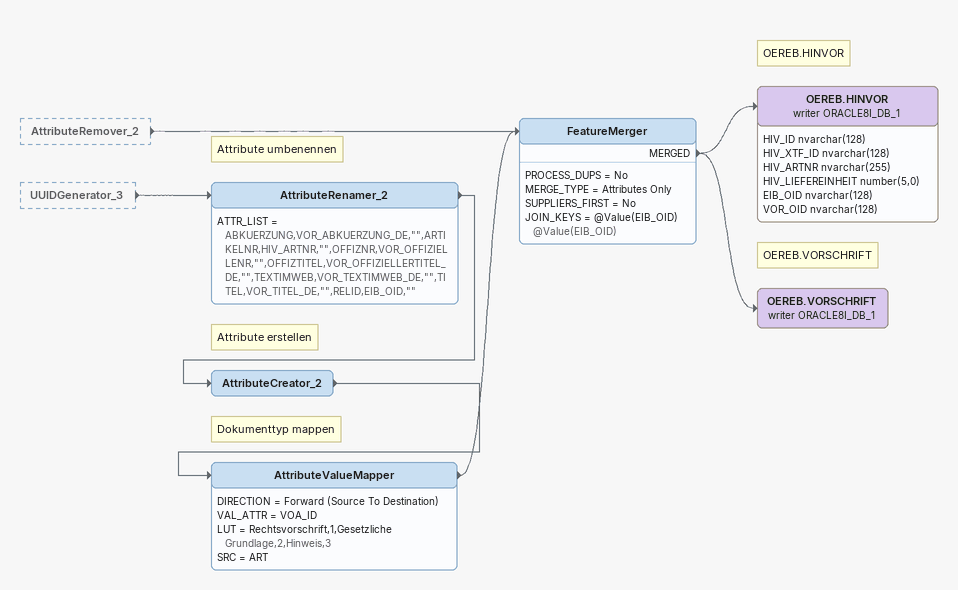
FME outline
AttributeRemover_2 [outside]
    -> FeatureMerger
UUIDGenerator_3 [outside]
    -> AttributeRenamer_2
Note: Attribute umbenennen
AttributeRenamer_2
    ATTR_LIST = ABKUERZUNG,VOR_ABKUERZUNG_DE,"",ARTIKELNR,HIV_ARTNR,"",OFFIZNR,VOR_OFFIZIELLENR,"",OFFIZTITEL,VOR_OFFIZIELLERTITEL_DE,"",TEXTIMWEB,VOR_TEXTIMWEB_DE,"",TITEL,VOR_TITEL_DE,"",RELID,EIB_OID,""
    -> AttributeCreator_2
Note: Attribute erstellen
AttributeCreator_2
    -> AttributeValueMapper
Note: Dokumenttyp mappen
AttributeValueMapper
    DIRECTION = Forward (Source To Destination)
    VAL_ATTR = VOA_ID
    LUT = Rechtsvorschrift,1,Gesetzliche Grundlage,2,Hinweis,3
    SRC = ART
    -> FeatureMerger
FeatureMerger
    PROCESS_DUPS = No
    MERGE_TYPE = Attributes Only
    SUPPLIERS_FIRST = No
    JOIN_KEYS = @Value(EIB_OID) @Value(EIB_OID)
    MERGED -> OEREB.HINVOR (writer ORACLE8I_DB_1)
    MERGED -> OEREB.VORSCHRIFT (writer ORACLE8I_DB_1)
Note: OEREB.HINVOR
OEREB.HINVOR (writer ORACLE8I_DB_1)
    attributes: HIV_ID nvarchar(128), HIV_XTF_ID nvarchar(128), HIV_ARTNR nvarchar(255), HIV_LIEFEREINHEIT number(5,0), EIB_OID nvarchar(128), VOR_OID nvarchar(128)
Note: OEREB.VORSCHRIFT
OEREB.VORSCHRIFT (writer ORACLE8I_DB_1)
